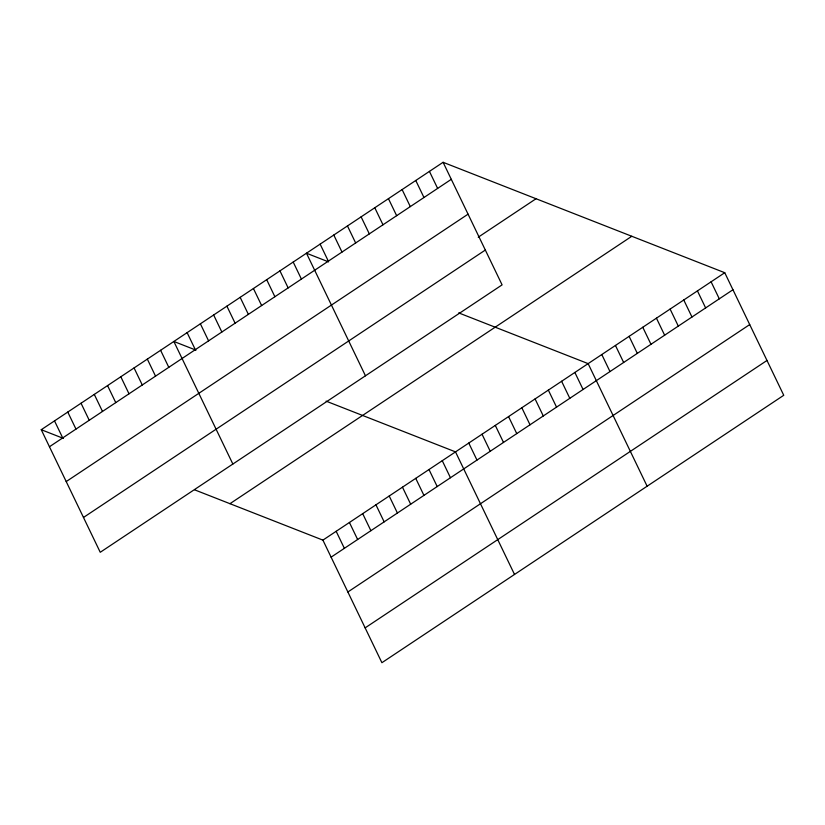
<?xml version="1.0" encoding="UTF-8"?>
<svg xmlns="http://www.w3.org/2000/svg" width="825" height="825" viewBox="0 0 825 825"><rect width="100%" height="100%" fill="white"/><g stroke="black" fill="none" stroke-linecap="round" stroke-linejoin="round"><path stroke-width="1.24" d="M443.097 162.298L502.095 284.873L100.248 552.286L41.25 429.712L443.097 162.298L724.752 272.714L783.75 395.288L381.903 662.702L322.905 540.127L194.618 489.833M49.448 446.748L451.296 179.324M66.206 481.573L468.064 214.16M478.242 237.198L536.044 198.732M83.48 517.461L485.327 250.047M229.958 503.693L631.806 236.27M322.905 540.127L724.752 272.714M331.103 557.164L732.951 289.74M347.872 591.989L749.719 324.576M365.135 627.877L766.992 360.463M328.597 261.896L306.467 253.213L365.465 375.798M458.7 312.892L588.132 363.629L647.12 486.214M195.989 350.14L173.858 341.468L232.856 464.042M326.092 401.146L455.513 451.883L514.511 574.458M41.25 429.712L63.381 438.384M711.098 281.799L719.297 298.836M697.434 290.895L705.633 307.931M683.77 299.991L691.969 317.017M670.106 309.076L678.305 326.112M656.442 318.172L664.641 335.208M642.778 327.267L650.977 344.293M629.114 336.353L637.312 353.389M615.45 345.448L623.648 362.484M601.796 354.544L609.984 371.57M574.87 372.457L583.069 389.493M561.608 381.284L569.807 398.32M548.347 390.112L556.545 407.137M429.433 171.383L437.632 188.42M535.085 398.929L543.283 415.965M415.769 180.479L423.968 197.515M521.823 407.756L530.021 424.793M402.115 189.575L410.303 206.601M508.561 416.584L516.759 433.61M388.451 198.66L396.65 215.696M495.299 425.401L503.498 442.437M374.787 207.756L382.986 224.792M482.037 434.228L490.236 451.265M361.123 216.851L369.322 233.877M468.775 443.056L476.974 460.092M347.459 225.937L355.657 242.973M333.795 235.032L341.993 252.068M442.262 460.701L450.45 477.737M429 469.528L437.198 486.564M320.131 244.128L328.329 261.154M415.738 478.356L423.937 495.392M402.476 487.183L410.675 504.209M293.205 262.041L301.403 279.077M389.214 496L397.413 513.037M279.953 270.868L288.142 287.904M375.952 504.828L384.151 521.864M266.692 279.685L274.89 296.722M362.691 513.655L370.889 530.692M253.43 288.513L261.628 305.549M349.429 522.483L357.627 539.509M240.168 297.34L248.366 314.377M336.167 531.3L344.365 548.336M226.906 306.168L235.104 323.194M213.644 314.985L221.843 332.021M200.382 323.812L208.581 340.849M187.12 332.64L195.319 349.676M160.597 350.285L168.795 367.321M147.335 359.112L155.533 376.148M134.073 367.94L142.271 384.976M120.821 376.767L129.009 393.793M107.559 385.584L115.758 402.621M94.297 394.412L102.496 411.448M81.036 403.239L89.234 420.265M67.774 412.057L75.972 429.093M54.512 420.884L62.71 437.92"/></g></svg>
